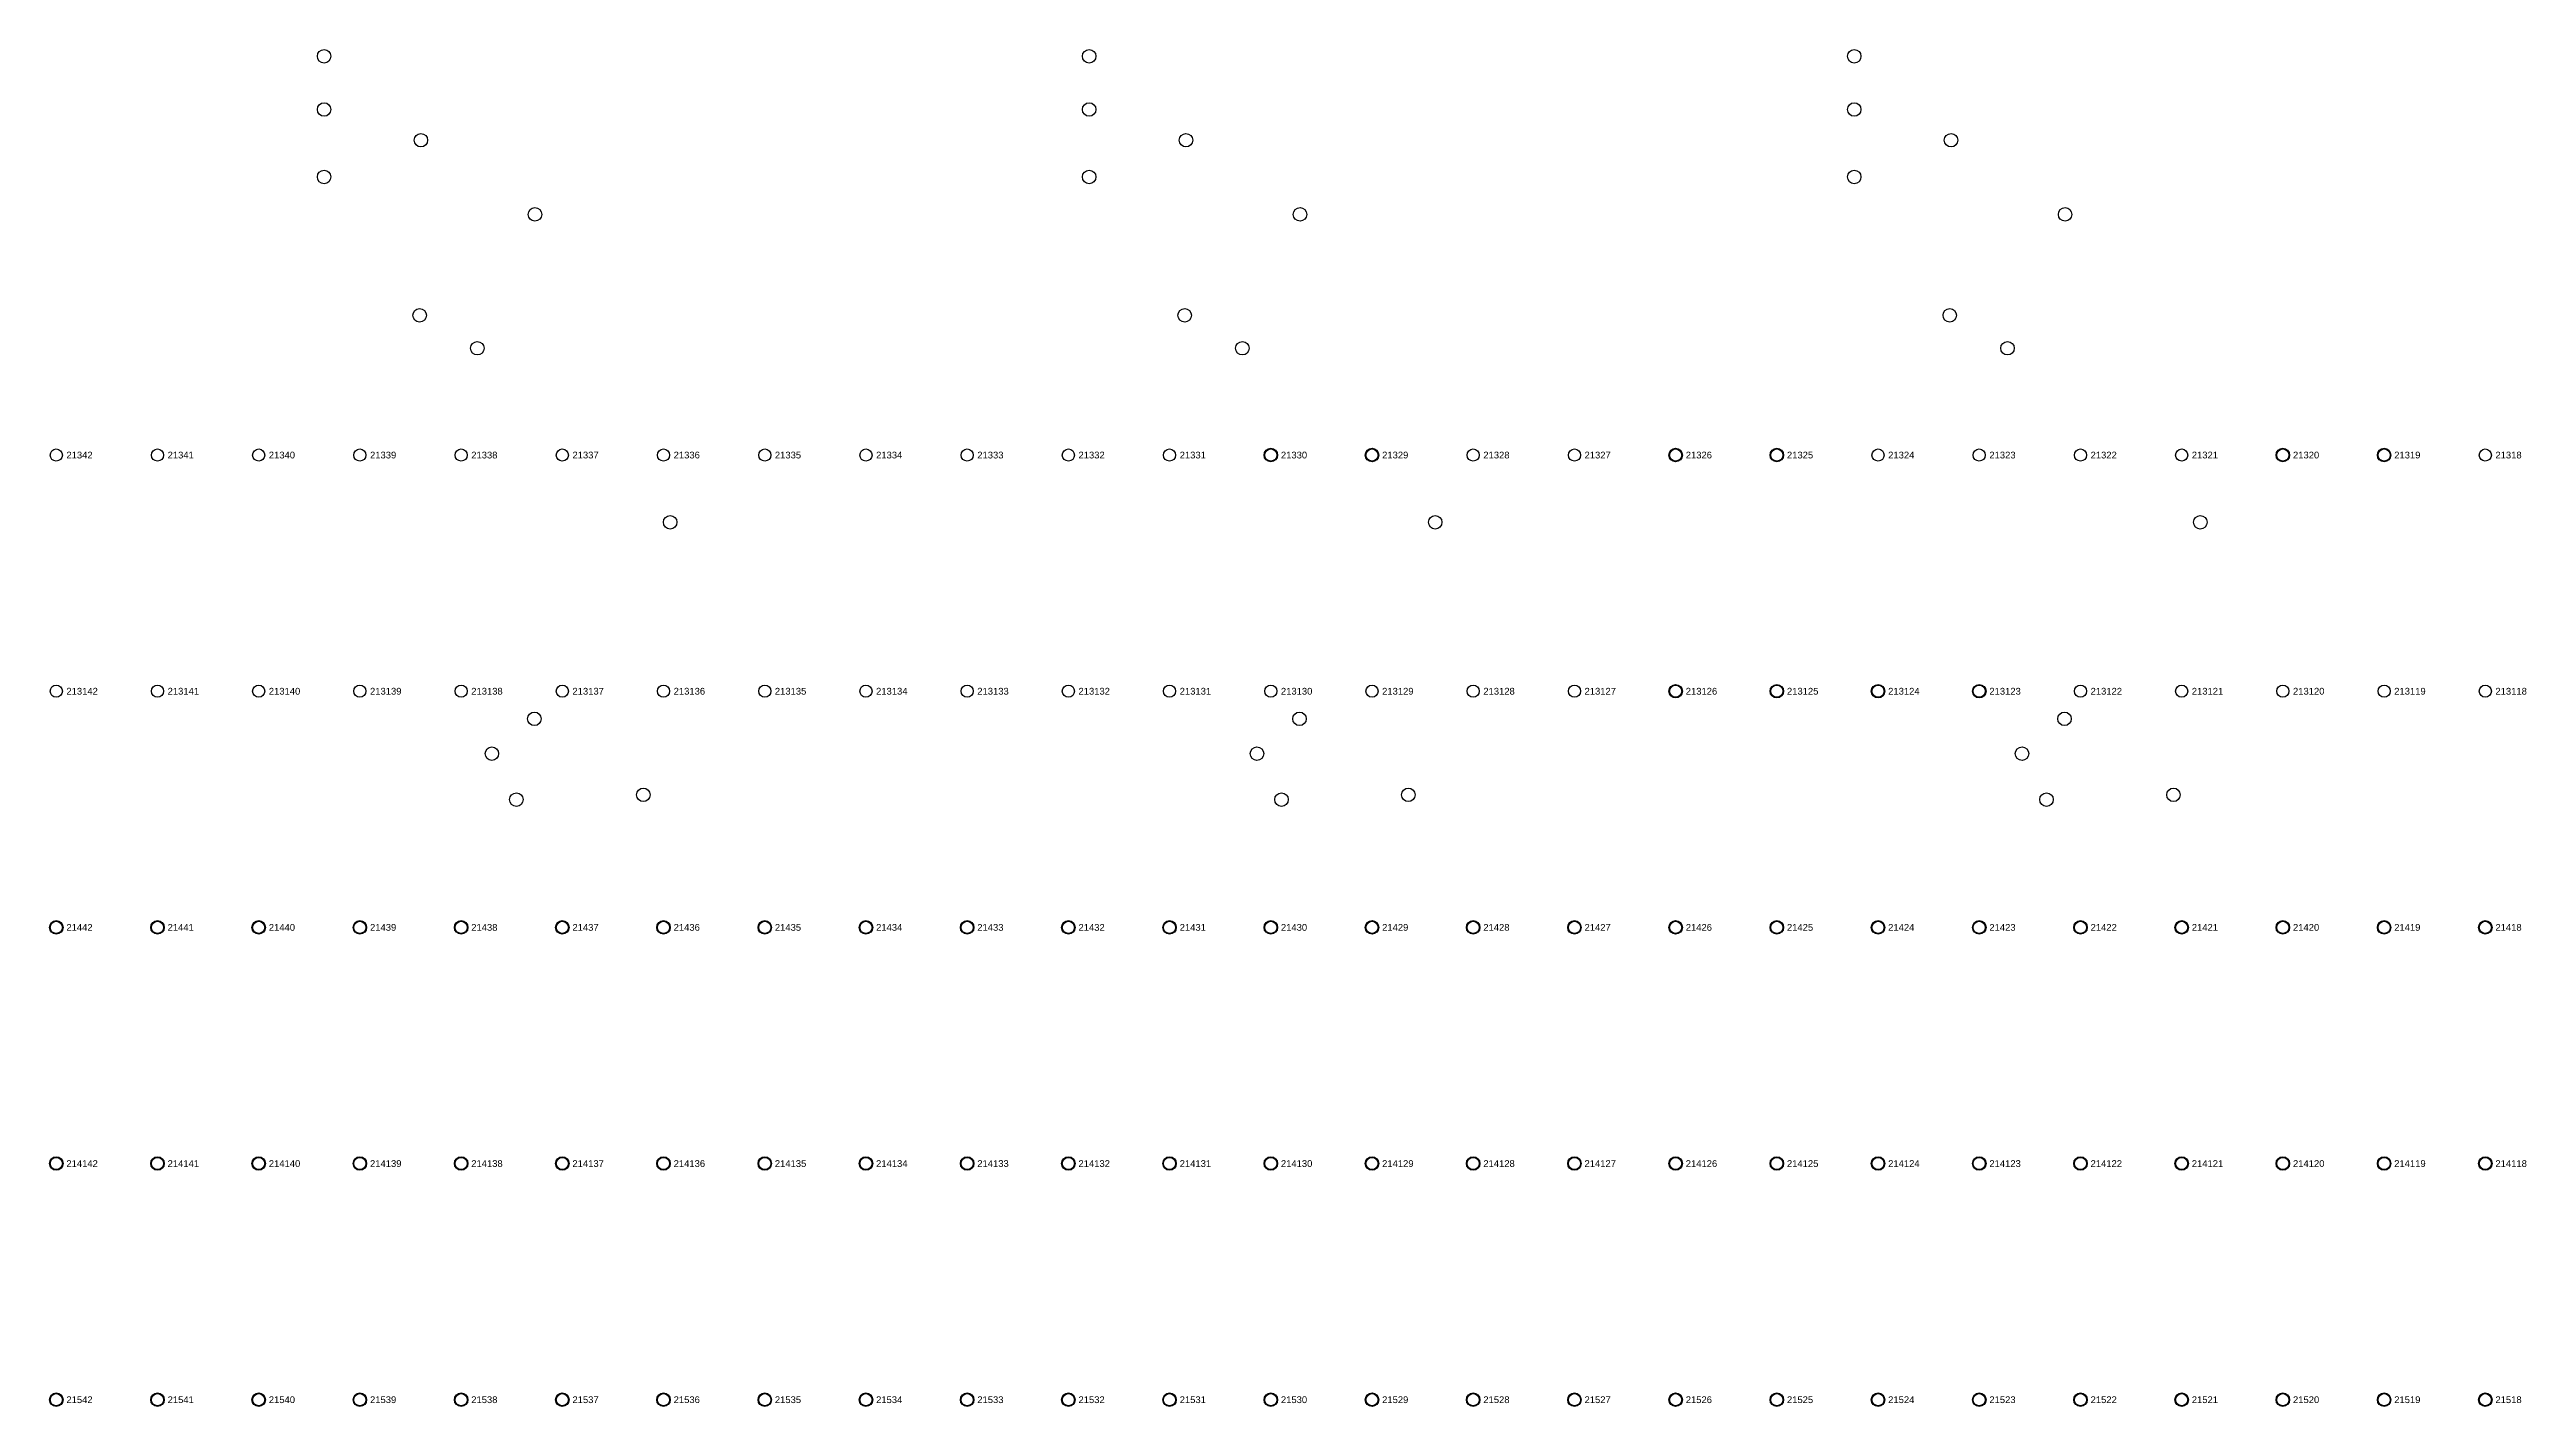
# Model space of a CAD drawing. Extents: x -5 to 376, y -217 to 241.
# Drawn here: x 186.7 to 280, y -41.6 to 9.5 of the extents above; entities that cross this region are included whole.
import ezdxf

# ---------------------------------------------------------------- set-up
doc = ezdxf.new("R2010")
doc.units = 0
for name, color, linetype in [('BOTTOM_PROBES', 1, 'CONTINUOUS'), ('FIXTURE_INTERFACE_PIN', 4, 'CONTINUOUS'), ('GROUND_INTERFACE_PIN', 6, 'CONTINUOUS'), ('TESTER_INTERFACE_PIN', 144, 'CONTINUOUS'), ('TESTER_INTERFACE_PIN_LABEL', 144, 'CONTINUOUS')]:
    doc.layers.add(name, color=color, linetype=linetype)
doc.styles.get("Standard").update_dxf_attribs({"font": 'arial.ttf'})

msp = doc.modelspace()

# ---------------------------------------------------------------- linework, layer by layer
at = {"layer": 'BOTTOM_PROBES'}
for centre in [(197.0532, 9.2329), (225.85426, 9.2329), (254.65532, 9.2329), (197.0532, 7.23138), (225.85426, 7.23138), (254.65532, 7.23138), (200.6981, 6.07314), (229.49916, 6.07314), (258.30022, 6.07314), (197.0532, 4.69138), (225.85426, 4.69138), (254.65532, 4.69138), (204.9907, 3.28168), (233.79176, 3.28168), (262.59282, 3.28168), (200.64984, -0.51816), (229.4509, -0.51816), (258.25196, -0.51816), (202.82154, -1.75768), (231.6226, -1.75768), (260.42366, -1.75768), (210.08086, -8.30834), (238.88192, -8.30834), (267.68298, -8.30834), (204.97038, -15.70736), (233.77144, -15.70736), (262.5725, -15.70736), (203.37018, -17.018), (232.17124, -17.018), (260.9723, -17.018), (204.2922, -18.74774), (209.06994, -18.5674), (233.09326, -18.74774), (237.871, -18.5674), (261.89432, -18.74774), (266.67206, -18.5674)]:
    msp.add_circle(centre, 0.254, dxfattribs=at)
at = {"layer": 'FIXTURE_INTERFACE_PIN'}
for centre in [(232.69194, -5.7785), (236.50194, -5.7785), (247.93194, -5.7785), (251.74194, -5.7785), (270.79194, -5.7785), (274.60194, -5.7785), (247.93194, -14.6685), (251.74194, -14.6685), (255.55194, -14.6685), (259.36194, -14.6685), (186.97194, -23.5585), (190.78194, -23.5585), (202.21194, -23.5585), (206.02194, -23.5585), (209.83194, -23.5585), (213.64194, -23.5585), (217.45194, -23.5585), (221.26194, -23.5585), (225.07194, -23.5585), (228.88194, -23.5585), (232.69194, -23.5585), (236.50194, -23.5585), (240.31194, -23.5585), (244.12194, -23.5585), (247.93194, -23.5585), (251.74194, -23.5585), (255.55194, -23.5585), (259.36194, -23.5585), (263.17194, -23.5585), (266.98194, -23.5585), (278.41194, -23.5585), (186.97194, -32.4485), (190.78194, -32.4485), (202.21194, -32.4485), (206.02194, -32.4485), (209.83194, -32.4485), (213.64194, -32.4485), (217.45194, -32.4485), (221.26194, -32.4485), (225.07194, -32.4485), (228.88194, -32.4485), (232.69194, -32.4485), (236.50194, -32.4485), (240.31194, -32.4485), (244.12194, -32.4485), (247.93194, -32.4485), (251.74194, -32.4485), (255.55194, -32.4485), (259.36194, -32.4485), (263.17194, -32.4485), (266.98194, -32.4485), (278.41194, -32.4485), (186.97194, -41.3385), (190.78194, -41.3385), (202.21194, -41.3385), (206.02194, -41.3385), (209.83194, -41.3385), (213.64194, -41.3385), (217.45194, -41.3385), (221.26194, -41.3385), (225.07194, -41.3385), (228.88194, -41.3385), (232.69194, -41.3385), (236.50194, -41.3385), (240.31194, -41.3385), (244.12194, -41.3385), (247.93194, -41.3385), (251.74194, -41.3385), (255.55194, -41.3385), (259.36194, -41.3385), (263.17194, -41.3385), (266.98194, -41.3385), (278.41194, -41.3385)]:
    msp.add_circle(centre, 0.254, dxfattribs=at)
at = {"layer": 'GROUND_INTERFACE_PIN'}
for centre in [(194.59194, -23.5585), (198.40194, -23.5585), (270.79194, -23.5585), (274.60194, -23.5585), (194.59194, -32.4485), (198.40194, -32.4485), (270.79194, -32.4485), (274.60194, -32.4485), (194.59194, -41.3385), (198.40194, -41.3385), (270.79194, -41.3385), (274.60194, -41.3385)]:
    msp.add_circle(centre, 0.254, dxfattribs=at)
at = {"layer": 'TESTER_INTERFACE_PIN'}
for centre in [(186.97194, -5.7785), (190.78194, -5.7785), (194.59194, -5.7785), (198.40194, -5.7785), (202.21194, -5.7785), (206.02194, -5.7785), (209.83194, -5.7785), (213.64194, -5.7785), (217.45194, -5.7785), (221.26194, -5.7785), (225.07194, -5.7785), (228.88194, -5.7785), (232.69194, -5.7785), (236.50194, -5.7785), (240.31194, -5.7785), (244.12194, -5.7785), (247.93194, -5.7785), (251.74194, -5.7785), (255.55194, -5.7785), (259.36194, -5.7785), (263.17194, -5.7785), (266.98194, -5.7785), (270.79194, -5.7785), (274.60194, -5.7785), (278.41194, -5.7785), (186.97194, -14.6685), (190.78194, -14.6685), (194.59194, -14.6685), (198.40194, -14.6685), (202.21194, -14.6685), (206.02194, -14.6685), (209.83194, -14.6685), (213.64194, -14.6685), (217.45194, -14.6685), (221.26194, -14.6685), (225.07194, -14.6685), (228.88194, -14.6685), (232.69194, -14.6685), (236.50194, -14.6685), (240.31194, -14.6685), (244.12194, -14.6685), (247.93194, -14.6685), (251.74194, -14.6685), (255.55194, -14.6685), (259.36194, -14.6685), (263.17194, -14.6685), (266.98194, -14.6685), (270.79194, -14.6685), (274.60194, -14.6685), (278.41194, -14.6685), (186.97194, -23.5585), (190.78194, -23.5585), (194.59194, -23.5585), (198.40194, -23.5585), (202.21194, -23.5585), (206.02194, -23.5585), (209.83194, -23.5585), (213.64194, -23.5585), (217.45194, -23.5585), (221.26194, -23.5585), (225.07194, -23.5585), (228.88194, -23.5585), (232.69194, -23.5585), (236.50194, -23.5585), (240.31194, -23.5585), (244.12194, -23.5585), (247.93194, -23.5585), (251.74194, -23.5585), (255.55194, -23.5585), (259.36194, -23.5585), (263.17194, -23.5585), (266.98194, -23.5585), (270.79194, -23.5585), (274.60194, -23.5585), (278.41194, -23.5585), (186.97194, -32.4485), (190.78194, -32.4485), (194.59194, -32.4485), (198.40194, -32.4485), (202.21194, -32.4485), (206.02194, -32.4485), (209.83194, -32.4485), (213.64194, -32.4485), (217.45194, -32.4485), (221.26194, -32.4485), (225.07194, -32.4485), (228.88194, -32.4485), (232.69194, -32.4485), (236.50194, -32.4485), (240.31194, -32.4485), (244.12194, -32.4485), (247.93194, -32.4485), (251.74194, -32.4485), (255.55194, -32.4485), (259.36194, -32.4485), (263.17194, -32.4485), (266.98194, -32.4485), (270.79194, -32.4485), (274.60194, -32.4485), (278.41194, -32.4485), (186.97194, -41.3385), (190.78194, -41.3385), (194.59194, -41.3385), (198.40194, -41.3385), (202.21194, -41.3385), (206.02194, -41.3385), (209.83194, -41.3385), (213.64194, -41.3385), (217.45194, -41.3385), (221.26194, -41.3385), (225.07194, -41.3385), (228.88194, -41.3385), (232.69194, -41.3385), (236.50194, -41.3385), (240.31194, -41.3385), (244.12194, -41.3385), (247.93194, -41.3385), (251.74194, -41.3385), (255.55194, -41.3385), (259.36194, -41.3385), (263.17194, -41.3385), (266.98194, -41.3385), (270.79194, -41.3385), (274.60194, -41.3385), (278.41194, -41.3385)]:
    msp.add_circle(centre, 0.2286, dxfattribs=at)

# ---------------------------------------------------------------- texts
at = {"layer": 'TESTER_INTERFACE_PIN_LABEL'}
for s, p in [('21342', (187.35294, -5.9055)), ('21341', (191.16294, -5.9055)), ('21340', (194.97294, -5.9055)), ('21339', (198.78294, -5.9055)), ('21338', (202.59294, -5.9055)), ('21337', (206.40294, -5.9055)), ('21336', (210.21294, -5.9055)), ('21335', (214.02294, -5.9055)), ('21334', (217.83294, -5.9055)), ('21333', (221.64294, -5.9055)), ('21332', (225.45294, -5.9055)), ('21331', (229.26294, -5.9055)), ('21330', (233.07294, -5.9055)), ('21329', (236.88294, -5.9055)), ('21328', (240.69294, -5.9055)), ('21327', (244.50294, -5.9055)), ('21326', (248.31294, -5.9055)), ('21325', (252.12294, -5.9055)), ('21324', (255.93294, -5.9055)), ('21323', (259.74294, -5.9055)), ('21322', (263.55294, -5.9055)), ('21321', (267.36294, -5.9055)), ('21320', (271.17294, -5.9055)), ('21319', (274.98294, -5.9055)), ('21318', (278.79294, -5.9055)), ('213142', (187.35294, -14.7955)), ('213141', (191.16294, -14.7955)), ('213140', (194.97294, -14.7955)), ('213139', (198.78294, -14.7955)), ('213138', (202.59294, -14.7955)), ('213137', (206.40294, -14.7955)), ('213136', (210.21294, -14.7955)), ('213135', (214.02294, -14.7955)), ('213134', (217.83294, -14.7955)), ('213133', (221.64294, -14.7955)), ('213132', (225.45294, -14.7955)), ('213131', (229.26294, -14.7955)), ('213130', (233.07294, -14.7955)), ('213129', (236.88294, -14.7955)), ('213128', (240.69294, -14.7955)), ('213127', (244.50294, -14.7955)), ('213126', (248.31294, -14.7955)), ('213125', (252.12294, -14.7955)), ('213124', (255.93294, -14.7955)), ('213123', (259.74294, -14.7955)), ('213122', (263.55294, -14.7955)), ('213121', (267.36294, -14.7955)), ('213120', (271.17294, -14.7955)), ('213119', (274.98294, -14.7955)), ('213118', (278.79294, -14.7955)), ('21442', (187.35294, -23.6855)), ('21441', (191.16294, -23.6855)), ('21440', (194.97294, -23.6855)), ('21439', (198.78294, -23.6855)), ('21438', (202.59294, -23.6855)), ('21437', (206.40294, -23.6855)), ('21436', (210.21294, -23.6855)), ('21435', (214.02294, -23.6855)), ('21434', (217.83294, -23.6855)), ('21433', (221.64294, -23.6855)), ('21432', (225.45294, -23.6855)), ('21431', (229.26294, -23.6855)), ('21430', (233.07294, -23.6855)), ('21429', (236.88294, -23.6855)), ('21428', (240.69294, -23.6855)), ('21427', (244.50294, -23.6855)), ('21426', (248.31294, -23.6855)), ('21425', (252.12294, -23.6855)), ('21424', (255.93294, -23.6855)), ('21423', (259.74294, -23.6855)), ('21422', (263.55294, -23.6855)), ('21421', (267.36294, -23.6855)), ('21420', (271.17294, -23.6855)), ('21419', (274.98294, -23.6855)), ('21418', (278.79294, -23.6855)), ('214142', (187.35294, -32.5755)), ('214141', (191.16294, -32.5755)), ('214140', (194.97294, -32.5755)), ('214139', (198.78294, -32.5755)), ('214138', (202.59294, -32.5755)), ('214137', (206.40294, -32.5755)), ('214136', (210.21294, -32.5755)), ('214135', (214.02294, -32.5755)), ('214134', (217.83294, -32.5755)), ('214133', (221.64294, -32.5755)), ('214132', (225.45294, -32.5755)), ('214131', (229.26294, -32.5755)), ('214130', (233.07294, -32.5755)), ('214129', (236.88294, -32.5755)), ('214128', (240.69294, -32.5755)), ('214127', (244.50294, -32.5755)), ('214126', (248.31294, -32.5755)), ('214125', (252.12294, -32.5755)), ('214124', (255.93294, -32.5755)), ('214123', (259.74294, -32.5755)), ('214122', (263.55294, -32.5755)), ('214121', (267.36294, -32.5755)), ('214120', (271.17294, -32.5755)), ('214119', (274.98294, -32.5755)), ('214118', (278.79294, -32.5755)), ('21542', (187.35294, -41.4655)), ('21541', (191.16294, -41.4655)), ('21540', (194.97294, -41.4655)), ('21539', (198.78294, -41.4655)), ('21538', (202.59294, -41.4655)), ('21537', (206.40294, -41.4655)), ('21536', (210.21294, -41.4655)), ('21535', (214.02294, -41.4655)), ('21534', (217.83294, -41.4655)), ('21533', (221.64294, -41.4655)), ('21532', (225.45294, -41.4655)), ('21531', (229.26294, -41.4655)), ('21530', (233.07294, -41.4655)), ('21529', (236.88294, -41.4655)), ('21528', (240.69294, -41.4655)), ('21527', (244.50294, -41.4655)), ('21526', (248.31294, -41.4655)), ('21525', (252.12294, -41.4655)), ('21524', (255.93294, -41.4655)), ('21523', (259.74294, -41.4655)), ('21522', (263.55294, -41.4655)), ('21521', (267.36294, -41.4655)), ('21520', (271.17294, -41.4655)), ('21519', (274.98294, -41.4655)), ('21518', (278.79294, -41.4655))]:
    msp.add_text(s, height=0.254, dxfattribs=at).set_placement(p)

doc.saveas('drawing.dxf')
